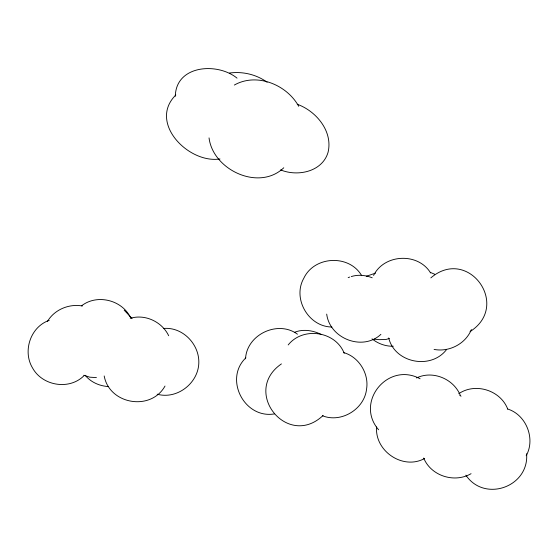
<?xml version="1.0" encoding="UTF-8"?>
<svg xmlns="http://www.w3.org/2000/svg" width="558" height="558" viewBox="0 0 558 558"><rect width="100%" height="100%" fill="white"/><g stroke="black" fill="none" stroke-linecap="round" stroke-linejoin="round"><path stroke-width="0.84" d="M245.527 358.822C246.699 334.5 277.898 319.797 297.456 334.193M376.594 426.94C374.613 451.073 403.036 470.415 424.603 458.481M471.391 329.555C465.574 343.868 449.169 352.321 434.082 349.42M526.194 455.733C535.743 438.679 526.138 414.615 507.459 408.951M47.493 321.387C54.405 309.627 69.059 303.524 82.396 306M165.008 386.052C150.848 411.49 109.34 404.39 104.193 375.959M373.588 275.457C384.26 253.834 418.144 252.307 430.616 272.967M245.855 357.824C223.667 379.022 244.453 419.17 274.536 413.89M288.186 344.935C303.029 326.346 335.491 331.187 344.195 353.228M323.096 415.459C287.447 449.274 241.216 391.528 281.427 363.9M446.581 349.524C430.992 370.066 394.771 363.028 388.696 337.946M175.805 95.013C147.919 122.634 188.632 163.926 219.978 158.953M283.764 167.77C259.121 191.52 213.016 170.085 209.041 137.889M81.552 305.826C96.994 293.724 121.979 299.911 130.474 317.502M83.923 375.771C69.297 390.426 42.359 385.927 32.531 367.938C22.397 351.205 30.502 326.737 49.202 320.362M430.839 277.898C468.099 246.008 511.198 305.442 470.045 331.598M380.905 334.347C362.644 351.477 329.764 338.608 326.695 314.112M458.76 393.725C475.367 382.314 500.491 390.258 507.703 409.028M234.339 85.046C256.715 72.345 286.798 84.656 298.697 106.285M348.164 277.64L349.657 277.075M366.299 276.294L375.541 273.12M416.526 377.954C432.596 370.135 453.41 378.749 460.176 395.036M471.064 473.693C454.386 483.374 431.027 475.953 423.675 458.034M130.244 318.346C145.066 313.722 162.106 321.861 168.69 335.742M351.247 276.587C358.02 274.369 365.65 275.143 372.207 277.786M294.91 332.149C303.433 328.864 313.059 330.434 321.08 334.395M389.365 338.441L386.199 339.424L379.273 339.669L374.306 339.18M229.457 73.035C242.611 71.278 256.338 74.402 267.108 82.242M163.334 328.488C182.048 326.618 198.718 343.372 198.829 361.765C199.087 382.649 177.339 399.877 157.161 394.192M393.313 346.232C385.669 346.476 377.926 343.637 372.012 338.839M96.422 377.606L89.726 377.18L83.826 375.241M331.919 327.009C308.539 326.904 292.19 298.593 303.789 278.289C314.28 255.815 349.301 254.162 361.689 275.666M108.426 386.555C99.617 386.073 90.828 382.244 85.207 375.311M343.763 352.628C358.892 356.911 369.131 373.602 366.571 389.024C364.472 409.112 341.308 423.271 322.524 415.787M297.233 104.255C316.184 111.084 333.07 131.269 328.069 152.285C322.35 171.85 297.616 176.921 280.604 169.89M430.323 272.381L434.675 274.236M420.09 378.777C387.859 361.305 354.651 402.276 378.61 429.765M237.031 78.134C217.55 62.182 175.91 64.916 175.317 96.248M459.799 395.308L461.041 396.215M124.211 310.192L132.058 318.499M465.867 475.158C484.504 502.807 529.284 486.883 526.612 453.717"/></g></svg>
